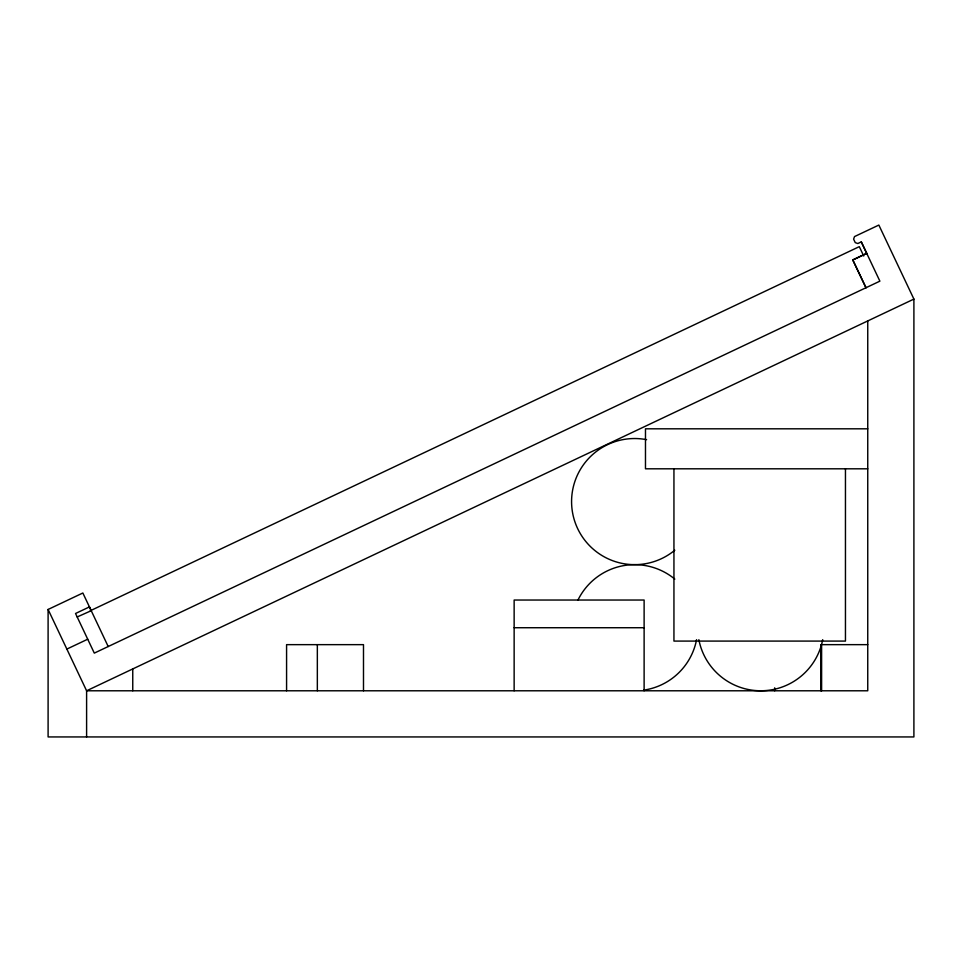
<?xml version="1.0" encoding="UTF-8"?>
<svg xmlns="http://www.w3.org/2000/svg" width="962" height="962" viewBox="0 0 962 962"><rect width="100%" height="100%" fill="white"/><g stroke="black" fill="none" stroke-linecap="round" stroke-linejoin="round"><path stroke-width="1.44" d="M77.176 616.967L91.234 610.702L89.442 606.914L75.541 613.491L94.3 653.114L879.881 281.157L861.291 241.883L857.815 243.53L855.254 242.616L853.607 239.141L854.521 236.58L878.847 225.06L913.9 299.086L913.9 736.94L48.1 736.94L48.1 609.463L82.852 593.001L108.201 646.536M90.236 610.786L859.294 246.657L863.732 256.024M852.837 259.944L866.738 253.367L852.777 259.932L865.98 287.734L852.777 259.932M66.859 649.085L87.71 639.213M913.9 299.086L86.604 690.788L86.604 736.94M867.748 428.811L645.478 428.811L645.478 468.807L867.748 468.807M514.141 627.729L644.119 627.729M867.748 644.648L821.608 644.648L821.608 690.788M861.291 241.883L867.171 254.305M48.1 609.463L86.604 690.788L867.748 690.788L867.748 320.935M845.454 468.807L845.454 641.089L673.941 641.089L673.941 468.807M820.839 644.648L820.839 690.788M774.687 687.818L774.687 690.788M644.119 690.788L644.119 600.035L514.141 600.035L514.141 690.788M363.492 690.788L363.492 644.648L286.58 644.648L286.58 690.788M317.34 644.648L317.34 690.788M132.756 668.939L132.756 690.788M696.572 639.682A63.071 63.071 0 0 1 643.626 690.151M577.921 600.156A63.071 63.071 0 0 1 674.807 579.1M674.807 550.216A63.071 63.071 0 0 1 573.532 517.183A63.071 63.071 0 0 1 646.596 439.67M822.702 639.682A63.071 63.071 0 0 1 698.857 639.682"/></g></svg>
